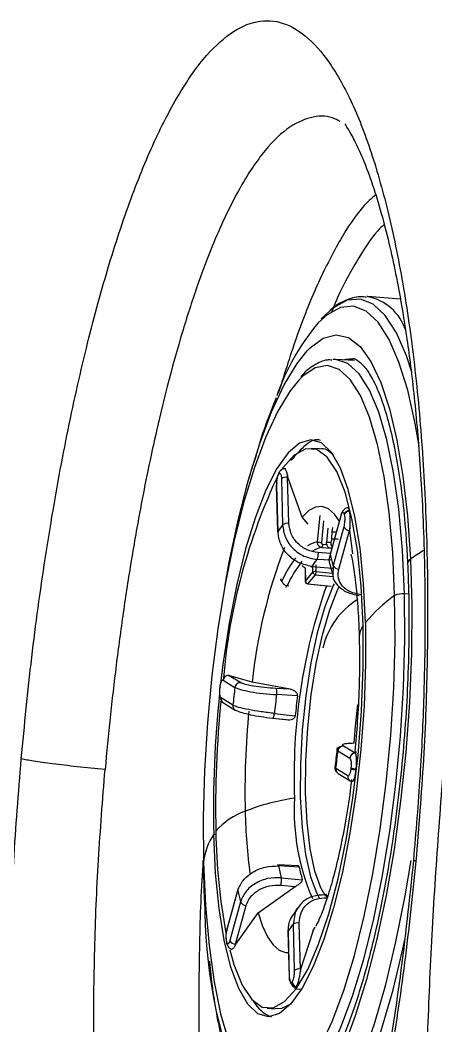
# Model space of a CAD drawing. Extents: x 400 to 501, y 484 to 634.
# Drawn here: x 486.896 to 487.845, y 548.891 to 551.187 of the extents above; entities that cross this region are included whole.
import ezdxf

# ---------------------------------------------------------------- set-up
doc = ezdxf.new("R2010")
doc.units = 0
doc.header["$MEASUREMENT"] = 0
doc.layers.add('DIM', color=3, linetype='Continuous')
doc.layers.add('GEOMETRY', color=3, linetype='Continuous', lineweight=25)

# ---------------------------------------------------------------- blocks, each defined once
blk = doc.blocks.new('2026 GRANDEE')
at = {"layer": 'GEOMETRY', "ltscale": 16}
for p, q in [((37.2649, -46.2847), (37.2632, -46.2846)), ((37.3389, -46.2906), (37.2649, -46.2847)), ((37.1778, -46.3169), (37.1584, -46.3356)), ((37.1917, -46.4279), (37.1851, -46.4279)), ((37.2346, -46.4305), (37.1917, -46.4279)), ((37.2359, -46.4266), (37.2138, -46.4293)), ((37.1547, -46.6322), (37.1357, -46.631)), ((37.0637, -46.6834), (37.0631, -46.6841)), ((37.0704, -46.6754), (37.0664, -46.6813)), ((37.0613, -46.6901), (37.0619, -46.6894)), ((37.0675, -46.7004), (37.0702, -46.8055)), ((37.0825, -46.697), (37.0814, -46.6916)), ((37.0814, -46.6916), (37.0817, -46.697)), ((37.0844, -46.802), (37.0817, -46.697)), ((37.0817, -46.697), (37.0825, -46.697)), ((37.115, -46.7877), (37.0825, -46.697)), ((37.0562, -46.7168), (37.059, -46.8218)), ((37.0594, -46.8206), (37.0566, -46.7156)), ((37.2226, -46.7726), (37.2229, -46.7739)), ((37.1284, -46.804), (37.115, -46.7877)), ((37.1554, -46.7843), (37.1494, -46.8442)), ((37.1639, -46.7962), (37.1589, -46.8456)), ((37.2036, -46.7819), (37.1792, -46.8702)), ((37.1792, -46.8725), (37.2036, -46.7841)), ((37.2108, -46.7809), (37.2111, -46.7822)), ((37.1737, -46.8127), (37.1704, -46.8458)), ((37.1827, -46.8377), (37.1836, -46.8215)), ((37.1836, -46.8215), (37.1848, -46.8118)), ((37.2099, -46.8098), (37.1855, -46.8982)), ((37.1984, -46.9064), (37.2228, -46.818)), ((37.224, -46.8129), (37.2228, -46.818)), ((37.2228, -46.818), (37.2235, -46.8181)), ((37.2235, -46.8181), (37.224, -46.8129)), ((37.2302, -46.8718), (37.2235, -46.8181)), ((37.1794, -46.8707), (37.1511, -46.8687)), ((37.1597, -46.8569), (37.1787, -46.8587)), ((37.1623, -46.8499), (37.1709, -46.8507)), ((37.1802, -46.8864), (37.1484, -46.8842)), ((37.1218, -46.9046), (37.122, -46.9039)), ((37.1218, -46.9046), (37.122, -46.9344)), ((37.122, -46.9039), (37.1223, -46.9339)), ((37.1223, -46.9339), (37.1395, -46.9135)), ((37.137, -46.9002), (37.1843, -46.9045)), ((37.1395, -46.9135), (37.1394, -46.8988)), ((37.1467, -46.9121), (37.1465, -46.8968)), ((37.1467, -46.9121), (37.1832, -46.9154)), ((37.1855, -46.8982), (37.1848, -46.9218)), ((37.0659, -46.929), (37.066, -46.9299)), ((37.1273, -46.9402), (37.1793, -46.9455)), ((37.1279, -46.9399), (37.1452, -46.9195)), ((37.1279, -46.9399), (37.1809, -46.9453)), ((37.1452, -46.9195), (37.185, -46.9231)), ((37.0806, -46.944), (37.0848, -46.9445)), ((37.3576, -46.9636), (37.3482, -46.963)), ((36.9346, -47.1588), (36.9339, -47.1598)), ((36.9343, -47.1598), (36.9614, -47.1764)), ((36.9475, -47.149), (36.9452, -47.1487)), ((36.9452, -47.1487), (36.9467, -47.149)), ((36.9738, -47.1656), (36.9467, -47.149)), ((36.9467, -47.149), (36.9475, -47.149)), ((37.0004, -47.1646), (36.9475, -47.149)), ((37.0871, -47.1806), (37.0004, -47.1646)), ((36.9271, -47.1759), (36.9269, -47.1779)), ((36.9272, -47.1783), (36.9274, -47.1763)), ((36.9277, -47.1748), (36.9275, -47.1756)), ((37.0871, -47.1806), (37.0546, -47.1789)), ((36.9568, -47.2172), (36.9298, -47.2006)), ((36.935, -47.2116), (36.962, -47.2282)), ((37.1042, -47.1954), (37.0563, -47.1929)), ((37.0515, -47.236), (37.0991, -47.241)), ((37.047, -47.2465), (37.0793, -47.2499)), ((37.0479, -47.2465), (37.0833, -47.2502)), ((37.1956, -47.3184), (37.1965, -47.321)), ((37.1965, -47.321), (37.2236, -47.3376)), ((37.236, -47.3269), (37.2089, -47.3102)), ((37.236, -47.3269), (37.2374, -47.3283)), ((37.2368, -47.3269), (37.236, -47.3269)), ((37.2368, -47.3269), (37.2392, -47.3227)), ((37.2374, -47.3283), (37.2368, -47.3269)), ((37.192, -47.3618), (37.191, -47.3592)), ((37.219, -47.3785), (37.192, -47.3618)), ((37.1972, -47.3728), (37.2243, -47.3894)), ((37.2261, -47.36), (37.2259, -47.362)), ((37.2382, -47.3624), (37.238, -47.3644)), ((37.2303, -47.3913), (37.2288, -47.391)), ((36.913, -47.5115), (36.9181, -47.5119)), ((36.8922, -47.662), (36.8894, -47.5708)), ((37.1066, -47.584), (37.0584, -47.5811)), ((37.3743, -47.5737), (37.3699, -47.5708)), ((37.1081, -47.5867), (37.0606, -47.5838)), ((37.0663, -47.6278), (37.0988, -47.6308)), ((37.0672, -47.6109), (37.1151, -47.6154)), ((36.9678, -47.6378), (36.9435, -47.7262)), ((36.9435, -47.7285), (36.9678, -47.6401)), ((37.0141, -47.6907), (37.0988, -47.6308)), ((36.9741, -47.6658), (36.9498, -47.7542)), ((36.9627, -47.7624), (36.987, -47.674)), ((36.9634, -47.7624), (37.0141, -47.6907)), ((37.099, -47.6901), (37.094, -47.7176)), ((37.094, -47.7176), (37.0967, -47.8227)), ((37.1109, -47.8192), (37.1082, -47.7142)), ((37.1117, -47.8193), (37.1396, -47.7327)), ((37.1395, -47.7327), (37.1448, -47.7237)), ((37.1449, -47.7236), (37.1449, -47.7236)), ((36.9422, -47.7598), (36.9425, -47.761)), ((36.9426, -47.7573), (36.9423, -47.756)), ((36.9613, -47.7667), (36.9634, -47.7624)), ((36.9627, -47.7624), (36.9613, -47.7667)), ((36.9634, -47.7624), (36.9627, -47.7624)), ((37.1109, -47.8192), (37.1109, -47.825)), ((37.1117, -47.8193), (37.1109, -47.8192)), ((37.1109, -47.825), (37.1117, -47.8193))]:
    blk.add_line(p, q, dxfattribs=at)
at = {"layer": 'GEOMETRY', "color": 4, "ltscale": 16}
for p, q in [((37.0827, -47.734), (37.0854, -47.839)), ((37.0859, -47.8378), (37.0831, -47.7328)), ((37.092, -47.8481), (37.0915, -47.8489)), ((37.1016, -47.8596), (37.1011, -47.8604)), ((37.1014, -47.8643), (37.1134, -47.8654)), ((37.0348, -47.9086), (37.0536, -47.9104))]:
    blk.add_line(p, q, dxfattribs=at)
at = {"layer": 'GEOMETRY', "ltscale": 16, "flags": 128}
for points in [[(37.3654, -46.4568), (37.3532, -46.4201), (37.33, -46.3672), (37.3045, -46.3275), (37.2769, -46.3017), (37.2477, -46.2901), (37.2173, -46.2929), (37.1861, -46.31), (37.1823, -46.3131)], [(37.3819, -46.6256), (37.373, -46.5739), (37.3559, -46.4983), (37.3358, -46.4341), (37.3131, -46.3822), (37.288, -46.3432), (37.2609, -46.3179), (37.2322, -46.3065), (37.2024, -46.3092), (37.1718, -46.326), (37.1514, -46.3447)], [(37.1262, -46.4087), (37.1333, -46.4015), (37.163, -46.3796), (37.1922, -46.3717), (37.2204, -46.3781), (37.2471, -46.3986), (37.2719, -46.4329), (37.2944, -46.4804), (37.3143, -46.5405), (37.3312, -46.6121), (37.3449, -46.6941), (37.3552, -46.7852), (37.3619, -46.8841)], [(36.9388, -46.9432), (36.9477, -46.8945), (36.9687, -46.7949), (36.9922, -46.703), (37.0179, -46.6199), (37.0452, -46.5472), (37.0739, -46.486), (37.1034, -46.4371), (37.1262, -46.4087)], [(37.3482, -46.963), (37.3436, -46.863), (37.3353, -46.77), (37.3234, -46.6857), (37.3081, -46.6114), (37.2898, -46.5484), (37.2686, -46.4978), (37.245, -46.4605), (37.2193, -46.4371), (37.1921, -46.4279), (37.1917, -46.4279)], [(37.2079, -46.4289), (37.2144, -46.4272), (37.2302, -46.4262)], [(37.2246, -46.4735), (37.1995, -46.4506), (37.1727, -46.4417), (37.1448, -46.4469), (37.1163, -46.4663), (37.1075, -46.4751)], [(37.1075, -46.4751), (37.0877, -46.4994), (37.0594, -46.5458), (37.0319, -46.6045), (37.0057, -46.6747), (36.9813, -46.7551), (36.959, -46.8443), (36.9392, -46.9409), (36.9224, -47.0431), (36.9087, -47.1492), (36.8985, -47.2574), (36.8918, -47.3658), (36.8888, -47.4727), (36.8895, -47.5761)], [(37.326, -46.9671), (37.3215, -46.8689), (37.3134, -46.7776), (37.3017, -46.6948), (37.2867, -46.6218), (37.2687, -46.5599), (37.2479, -46.5103), (37.2247, -46.4736), (37.2246, -46.4735)], [(37.2593, -47.0283), (37.255, -46.9397), (37.2469, -46.8584), (37.2352, -46.7864), (37.2202, -46.7251), (37.2022, -46.6761), (37.1816, -46.6402), (37.1589, -46.6185), (37.1345, -46.6113), (37.1091, -46.6188), (37.0832, -46.6409), (37.0573, -46.677), (37.0321, -46.7263), (37.008, -46.7878), (36.9857, -46.8601), (36.9657, -46.9415), (36.9484, -47.0302), (36.9341, -47.1244), (36.9288, -47.1679)], [(37.2539, -47.0355), (37.2494, -46.9454), (37.2409, -46.8633), (37.2286, -46.7912), (37.2127, -46.7308), (37.1937, -46.6838), (37.1721, -46.6512), (37.1484, -46.6338), (37.1231, -46.6321), (37.0969, -46.6461), (37.0704, -46.6754)], [(37.0562, -46.7168), (37.0563, -46.7164), (37.0566, -46.7156)], [(37.1995, -46.7966), (37.1883, -46.7809), (37.1747, -46.769), (37.1604, -46.7637), (37.1456, -46.7651), (37.1303, -46.7731), (37.115, -46.7877)], [(37.2036, -46.7819), (37.2034, -46.7827), (37.2036, -46.7841)], [(37.2042, -46.7806), (37.2037, -46.7814), (37.2036, -46.7819)], [(37.1792, -46.8725), (37.1791, -46.8711), (37.1792, -46.8702)], [(37.066, -46.9299), (37.0656, -46.9309), (37.0656, -46.9314)], [(37.1876, -46.9399), (37.1858, -46.9437), (37.1666, -46.9924), (37.1493, -47.0522), (37.1346, -47.1207), (37.1229, -47.1954), (37.1149, -47.2733), (37.1107, -47.3514), (37.1106, -47.4269), (37.1145, -47.4966), (37.1223, -47.5581), (37.1337, -47.6089), (37.1483, -47.647), (37.1546, -47.658)], [(37.1223, -46.9339), (37.1221, -46.9342), (37.122, -46.9344)], [(37.1279, -46.9399), (37.1276, -46.9401), (37.1273, -46.9402)], [(37.169, -47.6538), (37.1574, -47.634), (37.1438, -47.5955), (37.1332, -47.5451), (37.1262, -47.4849), (37.1228, -47.417), (37.1233, -47.344), (37.1276, -47.2686), (37.1356, -47.1937), (37.1469, -47.1221), (37.1612, -47.0564), (37.178, -46.9991), (37.1965, -46.9524), (37.1999, -46.9453)], [(36.9272, -47.1783), (36.9269, -47.178), (36.9269, -47.1779)], [(36.9275, -47.1756), (36.9272, -47.1757), (36.9271, -47.176), (36.9274, -47.1763)], [(37.2414, -47.2156), (37.2357, -47.2651), (37.2328, -47.3036)], [(37.1972, -47.3728), (37.1958, -47.3718), (37.1957, -47.3717)], [(36.8922, -47.662), (36.8928, -47.6579), (36.893, -47.6576)], [(37.0141, -47.6907), (37.0244, -47.7211), (37.036, -47.7457), (37.0487, -47.764), (37.0623, -47.7759), (37.0766, -47.7811), (37.0839, -47.7813)], [(36.9435, -47.7285), (36.9434, -47.7271), (36.9435, -47.7262)], [(37.0827, -47.734), (37.0827, -47.7336), (37.0831, -47.7328)]]:
    blk.add_lwpolyline(points, dxfattribs=at)
at = {"layer": 'GEOMETRY', "color": 4, "ltscale": 16, "flags": 128}
for points in [[(37.3619, -46.8841), (37.3649, -46.989), (37.3641, -47.0985), (37.3596, -47.2107), (37.3514, -47.3239), (37.3397, -47.4363), (37.3246, -47.5461), (37.3064, -47.6516), (37.2854, -47.7511), (37.2619, -47.8431), (37.2362, -47.9261), (37.2089, -47.9988), (37.1802, -48.0601), (37.1507, -48.1089), (37.1208, -48.1446), (37.0911, -48.1665), (37.0619, -48.1743), (37.0337, -48.1679), (37.007, -48.1474), (36.9822, -48.1131), (36.975, -48.1)], [(37.0654, -48.1182), (37.0882, -48.1127), (37.1172, -48.093), (37.1464, -48.0593), (37.1752, -48.0121), (37.2032, -47.9522), (37.2299, -47.8808), (37.2548, -47.7989), (37.2774, -47.7081), (37.2975, -47.6097), (37.3147, -47.5057), (37.3286, -47.3976), (37.3391, -47.2875), (37.3459, -47.177), (37.3489, -47.0682), (37.3482, -46.963)], [(37.1037, -48.0726), (37.1279, -48.0437), (37.1562, -47.9974), (37.1837, -47.9386), (37.2099, -47.8684), (37.2343, -47.788), (37.2566, -47.6988), (37.2763, -47.6023), (37.2931, -47.5001), (37.3068, -47.394), (37.3171, -47.2858), (37.3238, -47.1773), (37.3268, -47.0705), (37.326, -46.9671)], [(37.2593, -47.0283), (37.2597, -47.1223), (37.2563, -47.2196), (37.2491, -47.318), (37.2382, -47.4154), (37.2239, -47.5095), (37.2066, -47.5982), (37.1865, -47.6797), (37.1642, -47.7519), (37.1402, -47.8134), (37.115, -47.8628), (37.0891, -47.8989), (37.0631, -47.9209), (37.0377, -47.9284), (37.0134, -47.9212), (36.9906, -47.8995), (36.97, -47.8637), (36.952, -47.8146), (36.937, -47.7534), (36.9254, -47.6813), (36.9173, -47.6001), (36.913, -47.5115)], [(37.1014, -47.8643), (37.1275, -47.8203), (37.1525, -47.7627), (37.1759, -47.6931), (37.1972, -47.613), (37.2156, -47.5244), (37.2309, -47.4296), (37.2426, -47.3309), (37.2504, -47.2306), (37.2542, -47.1313), (37.2539, -47.0355)], [(36.8895, -47.5761), (36.894, -47.6742), (36.9022, -47.7655), (36.9138, -47.8484), (36.9288, -47.9213), (36.9469, -47.9832), (36.9677, -48.0329), (36.9909, -48.0695), (37.0126, -48.0903)], [(36.9974, -48.181), (37.015, -48.2067), (37.0421, -48.232), (37.0708, -48.2434), (37.1007, -48.2407), (37.1313, -48.2239), (37.1622, -48.1933), (37.1929, -48.1492), (37.223, -48.0924), (37.2521, -48.0237), (37.2798, -47.9441), (37.3055, -47.8547), (37.329, -47.7569), (37.35, -47.652), (37.3635, -47.5716)], [(37.045, -48.2436), (37.0542, -48.2504), (37.0834, -48.262), (37.1138, -48.2592), (37.1449, -48.2421), (37.1764, -48.2109), (37.2077, -48.1661), (37.2383, -48.1083), (37.2679, -48.0383), (37.2961, -47.9573), (37.3223, -47.8663), (37.3462, -47.7667), (37.3494, -47.7518)], [(36.9494, -47.7751), (36.9591, -47.8089), (36.978, -47.8559), (36.9997, -47.8885), (37.0234, -47.9059), (37.0487, -47.9076), (37.0749, -47.8936), (37.1014, -47.8643)], [(37.0887, -47.8993), (37.0676, -47.9094), (37.0536, -47.9104)]]:
    blk.add_lwpolyline(points, dxfattribs=at)
at = {"layer": 'GEOMETRY', "ltscale": 256}
for centre, radius, start, end in [((37.2423, -46.3973), 0.1148, 18.2647, 78.6245), ((37.551, -46.6819), 0.5229, 139.8299, 160.921), ((37.0711, -46.6898), 0.00975, 144.6215, 181.9757), ((37.0716, -46.689), 0.00971, 139.5871, 182.0133), ((38.2841, -47.2702), 1.3539, 154.6192, 175.1162), ((37.0787, -46.7154), 0.0187, 80.6287, 126.6407), ((37.2229, -46.7855), 0.0129, 91.0742, 159.266), ((37.2232, -46.7868), 0.0129, 91.0742, 159.266), ((37.0814, -46.8205), 0.0187, 80.628, 126.6405), ((37.061, -46.8218), 0.002, 144.2049, 232.8124), ((37.2092, -46.9165), 0.1778, 141.366, 147.373), ((37.2229, -46.8035), 0.0145, 205.6829, 269.3842), ((37.1598, -46.8998), 0.0565, 100.5318, 125.1492), ((37.1614, -46.796), 0.0497, 256.0113, 267.1278), ((37.1745, -46.8846), 0.039, 81.8207, 95.9609), ((37.1918, -46.847), 0.0119, 174.9508, 224.3308), ((38.2236, -47.2972), 1.2304, 159.0401, 173.8146), ((37.1699, -46.9111), 0.0552, 100.6624, 124.3781), ((37.1526, -46.8503), 0.00967, 317.3023, 2.7585), ((37.1849, -46.898), 0.0398, 93.4058, 98.9771), ((37.7328, -47.4103), 0.6438, 121.9818, 125.1799), ((37.3387, -47.0592), 0.2981, 143.2081, 154.9819), ((37.3378, -47.0634), 0.2836, 141.9642, 155.102), ((37.2638, -46.979), 0.1493, 140.5965, 148.1422), ((36.6886, -47.0063), 0.5086, 12.2745, 15.255), ((37.3674, -46.8946), 0.0119, 117.4904, 177.4139), ((37.145, -46.9225), 0.0105, 80.7039, 121.3167), ((37.1458, -46.9133), 0.00627, 181.8626, 264.3356), ((37.131, -46.9128), 0.0157, 334.5875, 2.5425), ((37.1986, -46.8919), 0.0145, 205.6831, 269.3853), ((37.1279, -46.9343), 0.00591, 180.5238, 264.1645), ((37.1285, -46.9336), 0.00627, 181.8626, 264.3356), ((38.3999, -47.3769), 1.3035, 160.6308, 182.3018), ((37.3437, -47.0006), 0.0379, 83.2566, 117.8498), ((37.334, -47.1263), 0.1766, 121.4577, 167.1438), ((37.5146, -47.2397), 0.3315, 124.6746, 140.3702), ((37.2915, -47.0627), 0.0464, 144.127, 180.4227), ((36.9463, -47.161), 0.012, 87.9806, 173.9733), ((36.9734, -47.1777), 0.012, 87.9787, 173.9733), ((39.4252, -47.4548), 2.5129, 173.9389, 181.2909), ((38.8545, -47.4086), 1.9073, 173.0083, 174.2429), ((39.3555, -47.4494), 2.4382, 174.2043, 181.2883), ((36.941, -47.202), 0.0113, 172.9486, 237.8783), ((38.6456, -47.3922), 1.6017, 172.8505, 174.4007), ((38.6932, -47.396), 1.6016, 172.8057, 174.4455), ((36.9679, -47.2187), 0.0112, 172.5781, 263.4999), ((38.9041, -47.4147), 1.9199, 174.4909, 181.3254), ((35.2988, -47.1297), 1.9073, 353.0083, 354.2429), ((37.2085, -47.3223), 0.012, 87.9788, 173.9733), ((37.2356, -47.3389), 0.012, 87.9806, 173.9733), ((37.2033, -47.3632), 0.0114, 173.1545, 228.0388), ((37.2404, -47.3216), 0.0429, 250.3082, 266.856), ((37.2406, -47.3196), 0.0429, 250.3082, 266.856), ((37.2303, -47.3799), 0.0113, 172.9486, 237.8783), ((37.23, -47.3801), 0.0109, 238.4365, 264.0181), ((37.1665, -47.9169), 0.4925, 98.052, 111.6611), ((37.6026, -47.4578), 0.5059, 176.765, 203.3427), ((37.0396, -47.6124), 0.1628, 109.7049, 138.3564), ((38.2427, -47.4328), 1.2583, 181.1993, 187.7967), ((37.0354, -47.5924), 0.1468, 146.5249, 173.5945), ((38.3246, -47.4829), 1.4069, 180.8686, 190.4299), ((37.4784, -47.4958), 0.427, 191.893, 195.6364), ((37.5261, -47.4995), 0.427, 191.7847, 195.7448), ((36.9724, -47.6391), 0.00465, 114.7338, 192.6025), ((37.4648, -47.5319), 0.5086, 192.2745, 195.255), ((38.0605, -47.6678), 1.1683, 179.7124, 201.7086), ((36.9872, -47.6595), 0.0145, 205.6831, 269.3852), ((36.9442, -47.6217), 0.1778, 321.366, 327.373), ((37.1051, -47.7326), 0.0187, 80.6281, 126.6405), ((36.9493, -47.758), 0.00729, 164.0563, 193.5515), ((36.9495, -47.7593), 0.00718, 163.8721, 205.8058), ((36.9628, -47.7479), 0.0145, 205.6829, 269.3842), ((37.1079, -47.8377), 0.0187, 80.6287, 126.6407)]:
    blk.add_arc(centre, radius, start, end, dxfattribs=at)
at = {"layer": 'GEOMETRY', "color": 4, "ltscale": 16}
for centre, radius, start, end in [((37.0873, -47.839), 0.00182, 140.8828, 215.0717), ((37.1041, -47.8481), 0.0126, 183.3796, 256.3081), ((37.1046, -47.8474), 0.0126, 183.3796, 256.3081), ((37.0751, -47.8525), 0.0818, 209.7482, 247.4554)]:
    blk.add_arc(centre, radius, start, end, dxfattribs=at)
at = {"layer": 'GEOMETRY', "ltscale": 16}
for points, knots in [([(36.4735, -47.3397), (36.4811, -47.2622), (36.4962, -47.1073), (36.5274, -46.881), (36.5643, -46.664), (36.607, -46.4601), (36.6548, -46.2726), (36.7068, -46.1048), (36.7625, -45.9597), (36.821, -45.8399), (36.8814, -45.7479), (36.9428, -45.6854), (37.0042, -45.6537), (37.0647, -45.6535), (37.1231, -45.685), (37.1785, -45.7474), (37.2298, -45.8396), (37.276, -45.9597), (37.3161, -46.1054), (37.3494, -46.2738), (37.3751, -46.4618), (37.3926, -46.6661), (37.4016, -46.8831), (37.4017, -47.1092), (37.3935, -47.3409), (37.3807, -47.4961), (37.3743, -47.5737)], [0, 0, 0, 0, 0.041322, 0.08267, 0.124062, 0.165513, 0.207038, 0.24865, 0.290355, 0.332157, 0.374052, 0.416032, 0.458078, 0.500162, 0.542251, 0.584319, 0.626336, 0.668271, 0.710101, 0.751814, 0.793407, 0.834884, 0.876258, 0.917551, 0.958788, 1, 1, 1, 1]), ([(37.2018, -45.8851), (37.1959, -45.8821), (37.1738, -45.8707), (37.133, -45.8729), (37.079, -45.8984), (37.0319, -45.9463), (36.9924, -46.0025), (36.9626, -46.0539), (36.9335, -46.113), (36.903, -46.1842), (36.8703, -46.2726), (36.8374, -46.3766), (36.8084, -46.4818), (36.7838, -46.583), (36.7632, -46.6778), (36.7435, -46.7775), (36.7245, -46.8853), (36.7061, -47.0049), (36.69, -47.1249), (36.6761, -47.2445), (36.6686, -47.3244), (36.665, -47.364)], [0, 0, 0, 0, 0.027904, 0.104878, 0.186441, 0.272573, 0.317836, 0.367832, 0.411057, 0.455795, 0.516289, 0.575227, 0.628924, 0.677385, 0.720617, 0.758626, 0.808788, 0.858003, 0.906275, 0.953606, 1, 1, 1, 1]), ([(37.2139, -45.8909), (37.2133, -45.8908), (37.2116, -45.8905), (37.222, -45.9054), (37.2402, -45.9396), (37.2606, -45.9865), (37.2802, -46.042), (37.2997, -46.108), (37.3168, -46.1773), (37.3332, -46.2552), (37.3499, -46.3501), (37.3668, -46.473), (37.382, -46.627), (37.393, -46.8146), (37.3964, -47.0087), (37.393, -47.2001), (37.3849, -47.3812), (37.3743, -47.5063), (37.3689, -47.5707)], [0, 0, 0, 0, 0.040571, 0.10731, 0.162048, 0.209998, 0.268148, 0.319514, 0.365626, 0.408501, 0.461808, 0.525535, 0.599656, 0.684146, 0.778992, 0.848017, 0.921676, 1, 1, 1, 1]), ([(37.2826, -46.0518), (37.2727, -46.0608), (37.2457, -46.0853), (37.2018, -46.152), (37.152, -46.2486), (37.1042, -46.3656), (37.0749, -46.4589), (37.0604, -46.5052)], [0, 0, 0, 0, 0.127271, 0.34628, 0.565289, 0.784299, 1, 1, 1, 1]), ([(37.3022, -46.12), (37.2971, -46.1247), (37.2755, -46.1447), (37.2378, -46.2051), (37.2026, -46.2678), (37.1847, -46.3128), (37.1821, -46.3194)], [0, 0, 0, 0, 0.124913, 0.527871, 0.930828, 1, 1, 1, 1]), ([(37.262, -46.2862), (37.2572, -46.2855), (37.2406, -46.2832), (37.2126, -46.2934), (37.1899, -46.3049), (37.1791, -46.3156), (37.1778, -46.3169)], [0, 0, 0, 0, 0.159691, 0.546154, 0.94416, 1, 1, 1, 1]), ([(37.1828, -46.4294), (37.1791, -46.4292), (37.1654, -46.4286), (37.1422, -46.441), (37.1227, -46.454), (37.1129, -46.4664), (37.1118, -46.4677)], [0, 0, 0, 0, 0.1444653, 0.5365177, 0.950809, 1, 1, 1, 1]), ([(37.2302, -46.4262), (37.2303, -46.4262), (37.2338, -46.4257), (37.2388, -46.4282), (37.254, -46.4398), (37.271, -46.4633), (37.2888, -46.4991), (37.3056, -46.5462), (37.3209, -46.6043), (37.3341, -46.6727), (37.3448, -46.7505), (37.3518, -46.8253), (37.3545, -46.8749), (37.3555, -46.894)], [0, 0, 0, 0, 0.003697, 0.114734, 0.209554, 0.310424, 0.410066, 0.511417, 0.614875, 0.719921, 0.82604, 0.932866, 1, 1, 1, 1]), ([(37.0555, -46.5158), (37.0432, -46.5464), (37.0281, -46.5836), (37.0167, -46.6232), (37.0146, -46.6302)], [0, 0, 0, 0, 0.8236849, 1, 1, 1, 1]), ([(37.1571, -46.6131), (37.157, -46.613), (37.1463, -46.608), (37.1232, -46.6198), (37.1005, -46.6457), (37.0892, -46.6587)], [0, 0, 0, 0, 0.007068, 0.503534, 1, 1, 1, 1]), ([(37.1546, -46.6322), (37.1546, -46.6322), (37.1655, -46.6288), (37.1768, -46.6345), (37.1866, -46.6483), (37.1872, -46.6493)], [0, 0, 0, 0, 0.007027, 0.935374, 1, 1, 1, 1]), ([(37.0096, -46.6473), (36.9999, -46.677), (36.9896, -46.7084), (36.9818, -46.742), (36.9814, -46.7437)], [0, 0, 0, 0, 0.94718, 1, 1, 1, 1]), ([(37.0614, -46.6879), (37.0612, -46.6884), (37.0605, -46.6899), (37.06, -46.6922), (37.0596, -46.6936)], [0, 0, 0, 0, 0.354045, 1, 1, 1, 1]), ([(37.0776, -46.6779), (37.0764, -46.6776), (37.0741, -46.6771), (37.0706, -46.6778), (37.0671, -46.6796), (37.0651, -46.6817), (37.0642, -46.6827)], [0, 0, 0, 0, 0.250576, 0.503104, 0.754098, 1, 1, 1, 1]), ([(37.0814, -46.6916), (37.0807, -46.6888), (37.0793, -46.6831), (37.0775, -46.6802), (37.0766, -46.6788)], [0, 0, 0, 0, 0.493811, 1, 1, 1, 1]), ([(37.0566, -46.7156), (37.0567, -46.7128), (37.0567, -46.7071), (37.058, -46.6992), (37.0596, -46.6932), (37.0607, -46.6911), (37.0613, -46.6901)], [0, 0, 0, 0, 0.279486, 0.559002, 0.779415, 1, 1, 1, 1]), ([(37.0568, -46.7098), (37.0568, -46.7108), (37.0566, -46.7127), (37.0566, -46.7145), (37.0566, -46.7153)], [0, 0, 0, 0, 0.556831, 1, 1, 1, 1]), ([(37.0619, -46.6894), (37.0626, -46.6887), (37.0642, -46.6872), (37.066, -46.6897), (37.0672, -46.6944), (37.0674, -46.6984), (37.0675, -46.7004)], [0, 0, 0, 0, 0.2796579, 0.5592269, 0.7795818, 1, 1, 1, 1]), ([(37.2036, -46.7841), (37.2042, -46.7821), (37.2056, -46.778), (37.2078, -46.7762), (37.2096, -46.7772), (37.2104, -46.7797), (37.2108, -46.7809)], [0, 0, 0, 0, 0.279486, 0.559002, 0.779415, 1, 1, 1, 1]), ([(37.209, -46.7725), (37.2083, -46.7732), (37.2064, -46.7754), (37.2051, -46.7785), (37.2042, -46.7806)], [0, 0, 0, 0, 0.343165, 1, 1, 1, 1]), ([(37.2198, -46.7659), (37.2183, -46.7662), (37.2154, -46.7667), (37.2115, -46.7692), (37.2096, -46.7717), (37.209, -46.7725)], [0, 0, 0, 0, 0.404376, 0.805265, 1, 1, 1, 1]), ([(37.2226, -46.7726), (37.222, -46.7706), (37.2208, -46.7667), (37.2191, -46.7662), (37.2183, -46.7659)], [0, 0, 0, 0, 0.494292, 1, 1, 1, 1]), ([(37.224, -46.8129), (37.2242, -46.8096), (37.2246, -46.8028), (37.2248, -46.7918), (37.2244, -46.7814), (37.2234, -46.7764), (37.2229, -46.7739)], [0, 0, 0, 0, 0.246603, 0.499388, 0.752586, 1, 1, 1, 1]), ([(37.1511, -46.8687), (37.1425, -46.8672), (37.1254, -46.8641), (37.1035, -46.8482), (37.088, -46.8266), (37.0856, -46.8102), (37.0844, -46.802)], [0, 0, 0, 0, 0.249816, 0.500222, 0.750495, 1, 1, 1, 1]), ([(37.2111, -46.7822), (37.2115, -46.7843), (37.2122, -46.7884), (37.212, -46.7966), (37.2112, -46.804), (37.2103, -46.8079), (37.2099, -46.8098)], [0, 0, 0, 0, 0.279658, 0.559227, 0.779582, 1, 1, 1, 1]), ([(37.137, -46.9002), (37.127, -46.8982), (37.1072, -46.8942), (37.0818, -46.8752), (37.0636, -46.8496), (37.0608, -46.8303), (37.0594, -46.8206)], [0, 0, 0, 0, 0.249978, 0.4999653, 0.7499704, 1, 1, 1, 1]), ([(37.0702, -46.8055), (37.0716, -46.8151), (37.0744, -46.8345), (37.0926, -46.86), (37.1182, -46.8789), (37.1383, -46.8824), (37.1484, -46.8842)], [0, 0, 0, 0, 0.25003, 0.500035, 0.750022, 1, 1, 1, 1]), ([(37.1836, -46.8215), (37.1843, -46.8214), (37.1856, -46.8212), (37.1892, -46.8212), (37.1918, -46.8214), (37.1927, -46.8214)], [0, 0, 0, 0, 0.380051, 0.790182, 1, 1, 1, 1]), ([(37.1494, -46.8442), (37.1494, -46.8455), (37.1495, -46.8479), (37.1506, -46.8507), (37.1518, -46.8525), (37.1533, -46.8542), (37.1558, -46.8561), (37.1583, -46.8566), (37.1597, -46.8569)], [0, 0, 0, 0, 0.214725, 0.380362, 0.496669, 0.563477, 0.763408, 1, 1, 1, 1]), ([(37.1589, -46.8456), (37.159, -46.8462), (37.159, -46.8474), (37.1599, -46.8488), (37.161, -46.8496), (37.1619, -46.8498), (37.1623, -46.8499)], [0, 0, 0, 0, 0.280612, 0.571051, 0.792338, 1, 1, 1, 1]), ([(37.1709, -46.8507), (37.1707, -46.8499), (37.1703, -46.8483), (37.1704, -46.8466), (37.1704, -46.8458)], [0, 0, 0, 0, 0.499984, 1, 1, 1, 1]), ([(37.18, -46.846), (37.1803, -46.8459), (37.181, -46.8456), (37.1818, -46.8434), (37.1824, -46.8406), (37.1826, -46.8387), (37.1827, -46.8377)], [0, 0, 0, 0, 0.279273, 0.560596, 0.781985, 1, 1, 1, 1]), ([(37.1511, -46.8687), (37.1511, -46.8695), (37.1511, -46.871), (37.1509, -46.8741), (37.1504, -46.878), (37.1497, -46.8813), (37.149, -46.8833), (37.1486, -46.8839), (37.1484, -46.8842)], [0, 0, 0, 0, 0.124722, 0.249344, 0.5, 0.750656, 0.875278, 1, 1, 1, 1]), ([(37.1709, -46.8507), (37.1713, -46.8516), (37.172, -46.8535), (37.1736, -46.8558), (37.1757, -46.8578), (37.1775, -46.8584), (37.1787, -46.8587)], [0, 0, 0, 0, 0.195373, 0.402321, 0.626644, 1, 1, 1, 1]), ([(37.1796, -46.8985), (37.1792, -46.8979), (37.175, -46.8901), (37.1772, -46.8809), (37.1792, -46.8725)], [0, 0, 0, 0, 0.087113, 1, 1, 1, 1]), ([(37.2262, -46.8724), (37.2271, -46.8761), (37.2302, -46.8901), (37.2354, -46.925), (37.2409, -46.9767), (37.2439, -47.0248), (37.2448, -47.0549), (37.2451, -47.063)], [0, 0, 0, 0, 0.091033, 0.342528, 0.612148, 0.895975, 1, 1, 1, 1]), ([(37.1217, -46.9029), (37.1211, -46.9028), (37.1189, -46.9025), (37.1168, -46.9012), (37.1155, -46.8995), (37.116, -46.8985), (37.1162, -46.898)], [0, 0, 0, 0, 0.127394, 0.466266, 0.737072, 1, 1, 1, 1]), ([(37.1337, -46.8987), (37.1339, -46.8993), (37.1343, -46.9006), (37.1352, -46.9013), (37.1361, -46.9013), (37.1367, -46.9005), (37.137, -46.9002)], [0, 0, 0, 0, 0.259419, 0.518943, 0.768457, 1, 1, 1, 1]), ([(37.1785, -46.8966), (37.1803, -46.9034), (37.1826, -46.912), (37.1848, -46.922), (37.1853, -46.9242)], [0, 0, 0, 0, 0.778937, 1, 1, 1, 1]), ([(37.2488, -46.9649), (37.2405, -46.9633), (37.224, -46.9601), (37.2059, -46.9459), (37.1957, -46.9272), (37.1975, -46.9133), (37.1984, -46.9064)], [0, 0, 0, 0, 0.249817, 0.500222, 0.750496, 1, 1, 1, 1]), ([(37.066, -46.9299), (37.0661, -46.9309), (37.0662, -46.9329), (37.067, -46.9343), (37.0678, -46.9343), (37.0683, -46.9335), (37.0685, -46.9331)], [0, 0, 0, 0, 0.279218, 0.560803, 0.78229, 1, 1, 1, 1]), ([(37.1848, -46.9218), (37.1848, -46.9219), (37.1846, -46.93), (37.195, -46.9442), (37.2153, -46.9607), (37.2349, -46.9645), (37.2447, -46.9664)], [0, 0, 0, 0, 0.005515, 0.33703, 0.668521, 1, 1, 1, 1]), ([(37.0769, -46.9466), (37.077, -46.9467), (37.0775, -46.9471), (37.0783, -46.9468), (37.0794, -46.946), (37.0802, -46.9447), (37.0806, -46.944)], [0, 0, 0, 0, 0.109108, 0.405773, 0.702651, 1, 1, 1, 1]), ([(37.2451, -47.063), (37.2453, -47.0757), (37.2461, -47.1122), (37.2451, -47.1764), (37.2416, -47.251), (37.2371, -47.2998), (37.2351, -47.3224)], [0, 0, 0, 0, 0.155583, 0.449028, 0.745624, 1, 1, 1, 1]), ([(36.9274, -47.1763), (36.9278, -47.1735), (36.9287, -47.1679), (36.9306, -47.1623), (36.9326, -47.1594), (36.9337, -47.1597), (36.9343, -47.1598)], [0, 0, 0, 0, 0.279658, 0.559227, 0.779582, 1, 1, 1, 1]), ([(37.0546, -47.1789), (37.0459, -47.1783), (37.0284, -47.1771), (37.0033, -47.1737), (36.983, -47.1697), (36.9769, -47.167), (36.9738, -47.1656)], [0, 0, 0, 0, 0.249817, 0.500222, 0.750496, 1, 1, 1, 1]), ([(36.9298, -47.2006), (36.9291, -47.1998), (36.9278, -47.1982), (36.9268, -47.1921), (36.9266, -47.1851), (36.927, -47.1806), (36.9272, -47.1783)], [0, 0, 0, 0, 0.279486, 0.559002, 0.779415, 1, 1, 1, 1]), ([(36.9614, -47.1764), (36.965, -47.178), (36.9722, -47.1813), (36.996, -47.1865), (37.0255, -47.1909), (37.0461, -47.1922), (37.0563, -47.1929)], [0, 0, 0, 0, 0.25003, 0.500035, 0.750022, 1, 1, 1, 1]), ([(37.0546, -47.1789), (37.0548, -47.1791), (37.0551, -47.1794), (37.0557, -47.1809), (37.0563, -47.1838), (37.0566, -47.1874), (37.0565, -47.1905), (37.0564, -47.1921), (37.0563, -47.1929)], [0, 0, 0, 0, 0.1247216, 0.2493439, 0.5000002, 0.7506559, 0.8752779, 1, 1, 1, 1]), ([(37.1042, -47.1954), (37.1042, -47.1946), (37.1043, -47.193), (37.1034, -47.1905), (37.1018, -47.1882), (37.0987, -47.1852), (37.0938, -47.182), (37.0894, -47.1811), (37.0871, -47.1806)], [0, 0, 0, 0, 0.094256, 0.190576, 0.298462, 0.424807, 0.701731, 1, 1, 1, 1]), ([(36.928, -47.1977), (36.928, -47.1977), (36.9284, -47.2011), (36.9298, -47.2049), (36.9315, -47.2085), (36.9324, -47.2094), (36.9327, -47.2097)], [0, 0, 0, 0, 0.002025, 0.556302, 0.845344, 1, 1, 1, 1]), ([(37.0515, -47.236), (37.0413, -47.2347), (37.0209, -47.2322), (36.9915, -47.2273), (36.9677, -47.222), (36.9604, -47.2188), (36.9568, -47.2172)], [0, 0, 0, 0, 0.249978, 0.4999653, 0.7499704, 1, 1, 1, 1]), ([(36.9666, -47.2298), (36.9697, -47.2312), (36.9758, -47.2339), (36.996, -47.2388), (37.021, -47.2433), (37.0384, -47.2454), (37.047, -47.2465)], [0, 0, 0, 0, 0.249775, 0.50014, 0.75045, 1, 1, 1, 1]), ([(37.0487, -47.2458), (37.049, -47.2453), (37.0496, -47.2443), (37.0504, -47.2418), (37.0511, -47.239), (37.0514, -47.2369), (37.0515, -47.236)], [0, 0, 0, 0, 0.259419, 0.518943, 0.768457, 1, 1, 1, 1]), ([(37.047, -47.2465), (37.0473, -47.2465), (37.0478, -47.2467), (37.0484, -47.2461), (37.0487, -47.2458)], [0, 0, 0, 0, 0.481439, 1, 1, 1, 1]), ([(37.0793, -47.2499), (37.0816, -47.2502), (37.0861, -47.2507), (37.0916, -47.2492), (37.0952, -47.2473), (37.0973, -47.2455), (37.0987, -47.2434), (37.099, -47.2418), (37.0991, -47.241)], [0, 0, 0, 0, 0.298395, 0.575452, 0.701699, 0.809514, 0.905784, 1, 1, 1, 1]), ([(37.2089, -47.3102), (37.2078, -47.309), (37.2056, -47.3065), (37.2147, -47.304), (37.2273, -47.3035), (37.2334, -47.3032)], [0, 0, 0, 0, 0.33741, 0.675616, 1, 1, 1, 1]), ([(37.1947, -47.3138), (37.1933, -47.3268), (37.1916, -47.3434), (37.1896, -47.3599), (37.1891, -47.3635)], [0, 0, 0, 0, 0.779499, 1, 1, 1, 1]), ([(37.2088, -47.3098), (37.2058, -47.3106), (37.1977, -47.3129), (37.1957, -47.316), (37.1945, -47.3179)], [0, 0, 0, 0, 0.372205, 1, 1, 1, 1]), ([(37.2382, -47.3624), (37.2386, -47.3588), (37.2392, -47.3516), (37.2391, -47.3414), (37.2384, -47.333), (37.2377, -47.3299), (37.2374, -47.3283)], [0, 0, 0, 0, 0.247558, 0.500834, 0.753648, 1, 1, 1, 1]), ([(37.3743, -47.5737), (37.3663, -47.651), (37.3503, -47.8056), (37.3159, -48.0313), (37.2747, -48.2479), (37.2268, -48.4515), (37.1733, -48.6388), (37.1152, -48.8066), (37.0537, -48.9516), (36.99, -49.0712), (36.9255, -49.163), (36.8612, -49.2252), (36.7985, -49.2566), (36.7385, -49.2565), (36.6821, -49.225), (36.6303, -49.1628), (36.5837, -49.0711), (36.5431, -48.9517), (36.5089, -48.8069), (36.4815, -48.6395), (36.4613, -48.4522), (36.4485, -48.2485), (36.4432, -48.0316), (36.4456, -47.8054), (36.455, -47.5732), (36.4673, -47.4175), (36.4735, -47.3397)], [0, 0, 0, 0, 0.04124, 0.082521, 0.123874, 0.165321, 0.20688, 0.24856, 0.290356, 0.332258, 0.374249, 0.416301, 0.458378, 0.50045, 0.542493, 0.584481, 0.626391, 0.668209, 0.70993, 0.751558, 0.793098, 0.834564, 0.87597, 0.917332, 0.95867, 1, 1, 1, 1]), ([(36.665, -47.364), (36.6433, -47.3618), (36.5999, -47.3575), (36.5441, -47.3509), (36.4989, -47.3446), (36.482, -47.3413), (36.4735, -47.3397)], [0, 0, 0, 0, 0.2499991, 0.5, 0.7500009, 1, 1, 1, 1]), ([(37.2236, -47.3376), (37.2243, -47.3384), (37.2256, -47.34), (37.2265, -47.3462), (37.2267, -47.3531), (37.2263, -47.3577), (37.2261, -47.36)], [0, 0, 0, 0, 0.279486, 0.559002, 0.779415, 1, 1, 1, 1]), ([(38.083, -47.5645), (38.0753, -47.6414), (38.06, -47.7952), (38.0288, -48.0201), (37.9921, -48.2361), (37.9503, -48.4397), (37.9042, -48.6274), (37.855, -48.796), (37.8037, -48.9424), (37.7516, -49.0638), (37.7042, -49.1497), (37.6622, -49.2064), (37.6257, -49.2401), (37.591, -49.2562), (37.5584, -49.2544), (37.5284, -49.2347), (37.5011, -49.1974), (37.4767, -49.1429), (37.4531, -49.064), (37.4317, -48.9549), (37.414, -48.8105), (37.4021, -48.6434), (37.3957, -48.4568), (37.3946, -48.2541), (37.3985, -48.0386), (37.4073, -47.8139), (37.4203, -47.5835), (37.4325, -47.4288), (37.4386, -47.3515)], [0, 0, 0, 0, 0.041057, 0.082162, 0.123351, 0.164655, 0.2061, 0.247701, 0.289465, 0.331384, 0.373443, 0.405075, 0.436756, 0.468469, 0.500191, 0.531908, 0.563602, 0.595259, 0.62686, 0.668869, 0.710729, 0.752429, 0.79397, 0.835363, 0.876631, 0.917804, 0.958914, 1, 1, 1, 1]), ([(36.9516, -49.0543), (36.951, -49.0545), (36.9413, -49.0583), (36.9229, -49.0592), (36.896, -49.0562), (36.869, -49.0445), (36.8423, -49.0242), (36.822, -49.0013), (36.8077, -48.9813), (36.7986, -48.9671), (36.7893, -48.9511), (36.78, -48.9331), (36.7705, -48.9132), (36.7614, -48.8918), (36.7514, -48.8663), (36.7385, -48.8295), (36.7222, -48.7748), (36.7056, -48.7068), (36.6915, -48.6362), (36.6808, -48.572), (36.6672, -48.476), (36.653, -48.3411), (36.6424, -48.1602), (36.6381, -47.9719), (36.6403, -47.7756), (36.6486, -47.5705), (36.6595, -47.4328), (36.665, -47.364)], [0, 0, 0, 0, 0.00224, 0.0412, 0.08037, 0.121956, 0.165546, 0.208542, 0.224146, 0.240405, 0.257319, 0.274889, 0.293112, 0.31199, 0.329427, 0.35448, 0.394585, 0.44123, 0.479621, 0.513369, 0.542479, 0.623289, 0.699653, 0.771586, 0.847759, 0.923893, 1, 1, 1, 1]), ([(37.19, -47.3584), (37.1897, -47.3608), (37.1893, -47.3646), (37.1925, -47.368), (37.1937, -47.3692)], [0, 0, 0, 0, 0.637243, 1, 1, 1, 1]), ([(37.2259, -47.362), (37.2255, -47.3648), (37.2247, -47.3703), (37.2227, -47.376), (37.2207, -47.3788), (37.2196, -47.3786), (37.219, -47.3785)], [0, 0, 0, 0, 0.2796579, 0.5592269, 0.7795818, 1, 1, 1, 1]), ([(37.2303, -47.3913), (37.2309, -47.3907), (37.2321, -47.3895), (37.2344, -47.3834), (37.2366, -47.3749), (37.2375, -47.3679), (37.238, -47.3644)], [0, 0, 0, 0, 0.246603, 0.499388, 0.752586, 1, 1, 1, 1]), ([(37.2278, -47.3867), (37.2268, -47.3952), (37.2228, -47.4296), (37.2133, -47.4864), (37.1999, -47.5544), (37.1854, -47.6135), (37.1712, -47.6604), (37.1591, -47.6937), (37.1498, -47.7145), (37.147, -47.7196), (37.1458, -47.7218)], [0, 0, 0, 0, 0.052354, 0.211959, 0.36933, 0.523133, 0.671695, 0.797699, 0.913681, 1, 1, 1, 1]), ([(36.8886, -47.5718), (36.8884, -47.5749), (36.8833, -47.6427), (36.8795, -47.7742), (36.8778, -47.962), (36.8835, -48.1416), (36.8957, -48.3099), (36.9143, -48.4641), (36.939, -48.6015), (36.9693, -48.7202), (37.005, -48.8158), (37.0343, -48.8758), (37.0526, -48.8958), (37.0562, -48.8997)], [0, 0, 0, 0, 0.005252, 0.112857, 0.220461, 0.328066, 0.43567, 0.543275, 0.650879, 0.758484, 0.866088, 0.973693, 1, 1, 1, 1]), ([(37.3689, -47.5707), (37.3595, -47.6602), (37.3415, -47.8301), (37.3041, -48.0624), (37.2649, -48.2584), (37.2262, -48.4191), (37.1903, -48.5471), (37.159, -48.6458), (37.1332, -48.719), (37.1099, -48.7799), (37.0869, -48.8349), (37.0623, -48.8886), (37.0368, -48.9384), (37.0129, -48.98), (36.99, -49.0163), (36.9704, -49.0441), (36.9665, -49.0481), (36.9643, -49.0502)], [0, 0, 0, 0, 0.112064, 0.212805, 0.302277, 0.380481, 0.447395, 0.502989, 0.547238, 0.58053, 0.621894, 0.665011, 0.710638, 0.758568, 0.823252, 0.90397, 1, 1, 1, 1]), ([(37.0587, -47.5813), (37.059, -47.5813), (37.0595, -47.5813), (37.0601, -47.5824), (37.0604, -47.5833), (37.0606, -47.5838)], [0, 0, 0, 0, 0.420065, 0.709916, 1, 1, 1, 1]), ([(36.9678, -47.6401), (36.9712, -47.6321), (36.9779, -47.6162), (37.0011, -47.5972), (37.0301, -47.5848), (37.0504, -47.5841), (37.0606, -47.5838)], [0, 0, 0, 0, 0.25003, 0.500035, 0.750022, 1, 1, 1, 1]), ([(37.1081, -47.5867), (37.1079, -47.5862), (37.1076, -47.5852), (37.1062, -47.5842), (37.1049, -47.5839), (37.1043, -47.5837)], [0, 0, 0, 0, 0.330049, 0.667255, 1, 1, 1, 1]), ([(37.0672, -47.6109), (37.057, -47.6108), (37.0364, -47.6108), (37.0074, -47.6229), (36.9842, -47.6418), (36.9775, -47.6578), (36.9741, -47.6658)], [0, 0, 0, 0, 0.249978, 0.499965, 0.74997, 1, 1, 1, 1]), ([(36.987, -47.674), (36.9899, -47.6672), (36.9956, -47.6537), (37.0154, -47.6378), (37.0401, -47.6277), (37.0576, -47.6278), (37.0663, -47.6278)], [0, 0, 0, 0, 0.249775, 0.50014, 0.75045, 1, 1, 1, 1]), ([(37.0663, -47.6278), (37.0665, -47.627), (37.0669, -47.6253), (37.0672, -47.6232), (37.0673, -47.6222)], [0, 0, 0, 0, 0.481432, 1, 1, 1, 1]), ([(37.0673, -47.6222), (37.0675, -47.6211), (37.0677, -47.6188), (37.0677, -47.6156), (37.0676, -47.6128), (37.0673, -47.6115), (37.0672, -47.6109)], [0, 0, 0, 0, 0.259419, 0.518943, 0.768457, 1, 1, 1, 1]), ([(37.0988, -47.6308), (37.101, -47.6297), (37.1054, -47.6274), (37.1101, -47.6236), (37.1131, -47.6207), (37.1146, -47.6187), (37.1153, -47.6169), (37.1152, -47.6159), (37.1151, -47.6154)], [0, 0, 0, 0, 0.298263, 0.575128, 0.701506, 0.809415, 0.905745, 1, 1, 1, 1]), ([(37.1683, -47.65), (37.1584, -47.6505), (37.1385, -47.6514), (37.1129, -47.6661), (37.1037, -47.6821), (37.099, -47.6901)], [0, 0, 0, 0, 0.3333172, 0.6666468, 1, 1, 1, 1]), ([(37.1711, -47.6515), (37.1709, -47.6509), (37.1705, -47.6496), (37.1698, -47.6489), (37.1691, -47.649), (37.1686, -47.6497), (37.1683, -47.65)], [0, 0, 0, 0, 0.259415, 0.518936, 0.76845, 1, 1, 1, 1]), ([(37.1716, -47.6564), (37.1715, -47.6555), (37.1715, -47.6536), (37.1712, -47.6522), (37.1711, -47.6515)], [0, 0, 0, 0, 0.481432, 1, 1, 1, 1]), ([(37.1082, -47.7142), (37.1089, -47.7061), (37.1105, -47.69), (37.125, -47.6704), (37.1461, -47.6575), (37.1631, -47.6568), (37.1716, -47.6564)], [0, 0, 0, 0, 0.2497749, 0.5001394, 0.7504497, 1, 1, 1, 1]), ([(37.0831, -47.7328), (37.0837, -47.7231), (37.0847, -47.707), (37.0947, -47.6952), (37.0986, -47.6905)], [0, 0, 0, 0, 0.60244, 1, 1, 1, 1]), ([(37.1047, -47.6795), (37.1025, -47.6828), (37.0996, -47.6872), (37.0976, -47.6896), (37.0971, -47.6902)], [0, 0, 0, 0, 0.779451, 1, 1, 1, 1]), ([(36.9423, -47.756), (36.9419, -47.754), (36.9412, -47.7498), (36.9413, -47.7417), (36.9421, -47.7342), (36.943, -47.7304), (36.9435, -47.7285)], [0, 0, 0, 0, 0.279658, 0.559227, 0.779582, 1, 1, 1, 1]), ([(36.9436, -47.7272), (36.9434, -47.7278), (36.943, -47.7298), (36.9425, -47.7321), (36.9423, -47.7338), (36.9423, -47.7339)], [0, 0, 0, 0, 0.298163, 0.972945, 1, 1, 1, 1]), ([(36.9415, -47.7505), (36.9415, -47.7514), (36.9415, -47.7539), (36.9418, -47.7563), (36.942, -47.7575), (36.942, -47.7576)], [0, 0, 0, 0, 0.345818, 0.974339, 1, 1, 1, 1]), ([(36.9498, -47.7542), (36.9491, -47.7562), (36.9478, -47.7602), (36.9456, -47.762), (36.9437, -47.761), (36.943, -47.7585), (36.9426, -47.7573)], [0, 0, 0, 0, 0.279486, 0.559002, 0.779415, 1, 1, 1, 1]), ([(36.943, -47.7624), (36.9437, -47.7641), (36.9451, -47.7675), (36.9484, -47.7712), (36.9515, -47.7733), (36.9534, -47.7736), (36.954, -47.7737)], [0, 0, 0, 0, 0.279716, 0.568814, 0.862652, 1, 1, 1, 1]), ([(36.9544, -47.7738), (36.9554, -47.7734), (36.9576, -47.7727), (36.9601, -47.7687), (36.9613, -47.7667)], [0, 0, 0, 0, 0.498756, 1, 1, 1, 1]), ([(36.9032, -47.8011), (36.9037, -47.8062), (36.908, -47.8552), (36.9187, -47.9264), (36.934, -47.9914), (36.9396, -48.0152)], [0, 0, 0, 0, 0.067454, 0.658404, 1, 1, 1, 1])]:
    blk.add_open_spline(points, degree=3, knots=knots, dxfattribs=at)
for points in [[(37.1827, -46.8377), (37.1832, -46.8376), (37.1844, -46.8375), (37.1879, -46.8375), (37.1923, -46.8376), (37.1954, -46.8378), (37.1969, -46.8379)], [(37.0685, -46.9331), (37.0688, -46.9344), (37.0694, -46.9371), (37.0722, -46.9406), (37.0761, -46.9432), (37.0791, -46.9438), (37.0806, -46.944)]]:
    blk.add_open_spline(points, degree=3, dxfattribs=at)
at = {"layer": 'GEOMETRY', "color": 4, "ltscale": 16}
for points, knots in [([(37.3555, -46.894), (37.3562, -46.9105), (37.3582, -46.9583), (37.359, -47.0413), (37.357, -47.1428), (37.3517, -47.2465), (37.3432, -47.3505), (37.3317, -47.4534), (37.3174, -47.5538), (37.3004, -47.65), (37.2811, -47.7407), (37.2598, -47.8245), (37.2368, -47.9002), (37.2126, -47.9664), (37.1878, -48.0221), (37.163, -48.0665), (37.14, -48.0978), (37.123, -48.1145), (37.1167, -48.1177), (37.1153, -48.1184)], [0, 0, 0, 0, 0.033636, 0.097556, 0.161577, 0.225664, 0.289785, 0.353911, 0.418008, 0.482047, 0.54599, 0.609789, 0.673373, 0.736635, 0.799414, 0.86146, 0.922436, 0.982049, 1, 1, 1, 1]), ([(37.0967, -47.8227), (37.0967, -47.8255), (37.0966, -47.8311), (37.0954, -47.839), (37.0938, -47.845), (37.0926, -47.8471), (37.092, -47.8481)], [0, 0, 0, 0, 0.279486, 0.559002, 0.779415, 1, 1, 1, 1]), ([(37.1016, -47.8596), (37.1026, -47.858), (37.1045, -47.8547), (37.107, -47.8459), (37.1093, -47.8356), (37.1104, -47.8285), (37.1109, -47.825)], [0, 0, 0, 0, 0.247553, 0.500917, 0.753662, 1, 1, 1, 1]), ([(37.0858, -47.8398), (37.0862, -47.8422), (37.0871, -47.8473), (37.0901, -47.8541), (37.0931, -47.8586), (37.0952, -47.8599), (37.0958, -47.8603)], [0, 0, 0, 0, 0.2798884, 0.5735513, 0.8776947, 1, 1, 1, 1]), ([(37.0915, -47.8489), (37.0907, -47.8496), (37.0892, -47.851), (37.0874, -47.8485), (37.0862, -47.8439), (37.086, -47.8398), (37.0859, -47.8378)], [0, 0, 0, 0, 0.279658, 0.559227, 0.779582, 1, 1, 1, 1]), ([(37.0964, -47.8612), (37.097, -47.8619), (37.0984, -47.8633), (37.1001, -47.8614), (37.1011, -47.8604)], [0, 0, 0, 0, 0.463902, 1, 1, 1, 1])]:
    blk.add_open_spline(points, degree=3, knots=knots, dxfattribs=at)

msp = doc.modelspace()

# ---------------------------------------------------------------- block references
at = {"layer": 'DIM'}
msp.add_blockref('2026 GRANDEE', (450.4248, 596.8403), dxfattribs=at)

doc.saveas('drawing.dxf')
